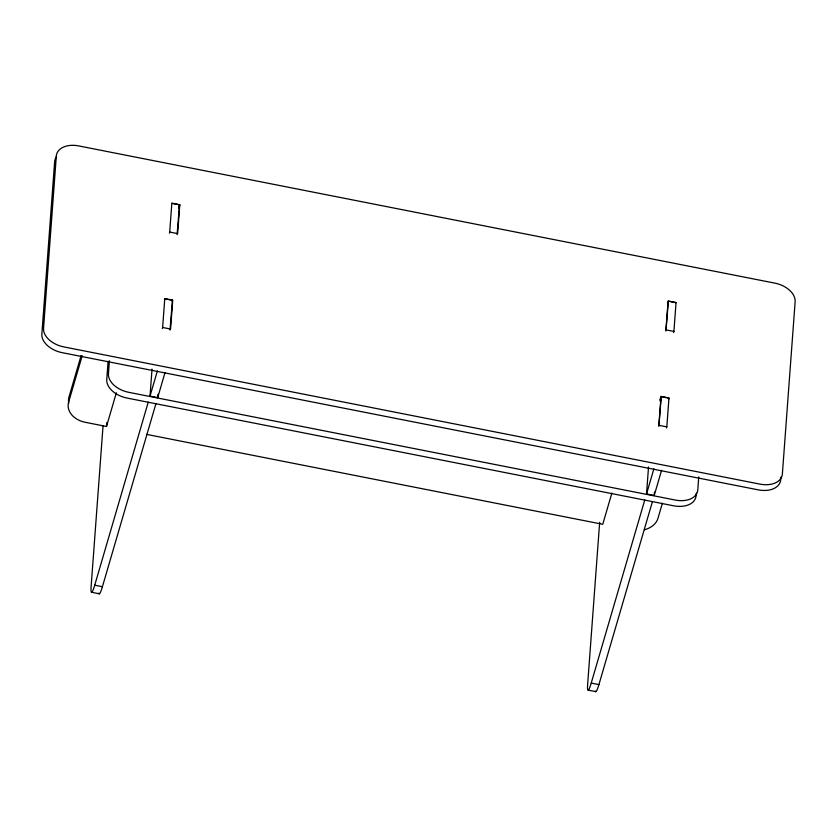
<?xml version="1.0" encoding="UTF-8"?>
<svg xmlns="http://www.w3.org/2000/svg" width="837" height="837" viewBox="0 0 837 837"><rect width="100%" height="100%" fill="white"/><g stroke="black" fill="none" stroke-linecap="round" stroke-linejoin="round"><path stroke-width="1.26" d="M103.056 425.719L91.107 586.821A21.888 2.291 -78.8 0 0 94.717 585.209L102.407 586.727L155.944 403.622M108.099 361.291L106.749 379.496A21.888 14.208 16.3 0 0 127.036 398.056L673.691 505.81A21.888 14.208 16.3 0 0 696.102 495.661L696.3 493.056M109.396 360.737L108.433 373.741A21.888 14.208 16.3 0 0 128.72 392.312L675.365 500.055A21.888 14.208 16.3 0 0 697.786 489.917L698.749 476.912M82.193 355.735L68.634 402.126A21.888 16.478 4.2 0 0 85.311 422.308L106.498 426.483L106.78 422.612M165.056 372.465L157.701 397.617L150.022 396.1L152.02 369.107M162.629 327.487L164.774 298.61L172.715 300.169L170.581 329.056L162.629 327.487L162.315 328.564M169.712 232.048L171.847 203.171L179.798 204.73L177.653 233.617L169.712 232.048L169.398 233.125M157.701 397.617L157.952 394.237M164.45 299.855L164.763 298.778L172.453 300.295L170.005 330.081M171.836 203.339L179.526 204.856L177.078 234.642M599.658 522.309L587.626 684.687A21.888 2.291 -78.8 0 0 591.225 683.076L598.915 684.593L652.462 501.489M661.575 470.331L654.21 495.483L646.53 493.966L648.529 466.973M666.827 426.87L668.972 397.983L661.031 396.424L658.886 425.311L666.827 426.87L666.514 427.948M668.648 399.239L668.962 398.161L661.272 396.644L658.834 426.431M654.21 495.483L654.461 492.104M673.911 331.431L676.045 302.544L668.104 300.985L665.959 329.872L673.911 331.431L673.586 332.509M780.879 477.132L780.691 479.716A21.888 14.208 16.3 0 1 758.27 489.865L62.147 352.659A21.888 14.208 16.3 0 1 41.86 334.089L54.625 161.823A21.888 14.208 16.3 0 1 56.518 156.833M81.116 355.579L69.011 396.958A21.888 16.478 4.2 0 0 68.791 403.131M106.498 426.483L116.353 392.762M178.626 207.942L179.526 204.856M178.783 208.183L179.798 204.73M172.129 301.372L172.453 300.295M94.717 585.209L148.264 402.105M150.022 396.1L157.377 370.948M611.878 493.077L602.745 524.297L146.559 434.382M665.907 330.992L668.344 301.205L676.034 302.722M660.016 399.877L661.031 396.424M660.016 400.954L660.644 398.799M660.958 397.721L661.272 396.644M591.225 683.076L644.772 499.971M646.53 493.966L653.885 468.814M662.381 503.246L657.987 518.291A21.888 16.478 4.2 0 1 644.406 529.758M91.725 592.293L99.415 593.81M588.233 690.159L595.923 691.676M598.915 684.593A21.888 2.291 -78.8 0 1 595.337 691.017M102.407 586.727A21.888 2.291 -78.8 0 1 98.829 593.151M56.309 156.069L43.545 328.345A21.888 14.208 16.3 0 0 63.832 346.905L759.954 484.121A21.888 14.208 16.3 0 0 782.375 473.972L795.14 301.697A21.888 14.208 16.3 0 0 774.853 283.136L78.73 145.92A21.888 14.208 16.3 0 0 56.309 156.069"/></g></svg>
